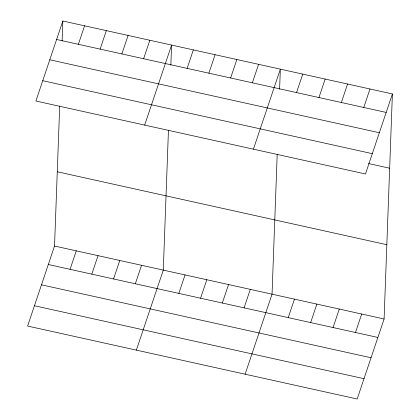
<?xml version="1.0" encoding="UTF-8"?>
<svg xmlns="http://www.w3.org/2000/svg" width="420" height="420" viewBox="0 0 420 420"><rect width="100%" height="100%" fill="white"/><g stroke="black" fill="none" stroke-linecap="round" stroke-linejoin="round"><path stroke-width="0.63" d="M392.395 93.949L365.468 173.969L35.905 101.02L62.832 21L392.395 93.949L384.095 318.98L357.168 399L27.605 326.051L54.532 246.031L59.693 106.097M62.097 41.018L62.832 21M168.452 130.174L163.291 270.107L136.358 350.123M170.851 65.09L171.591 45.071L144.659 125.092M277.205 154.245L272.044 294.179L245.117 374.199M279.605 89.166L280.345 69.148L253.418 149.163M78.367 44.294L84.583 25.814M100.117 49.109L106.334 30.629M121.868 53.923L128.084 35.443M70.067 269.325L76.283 250.845M143.619 58.737L149.835 40.257M91.817 274.139L98.039 255.659M113.568 278.954L119.789 260.474M187.121 68.365L193.342 49.886M135.319 283.768L141.54 265.288M208.871 73.18L215.093 54.705M230.622 77.994L236.843 59.519M178.82 293.396L185.041 274.921M252.373 82.808L258.594 64.334M200.571 298.211L206.792 279.736M222.322 303.025L228.543 284.55M296.536 92.584L302.757 74.109M244.078 307.844L250.294 289.364M318.948 97.545L325.164 79.065M341.355 102.506L347.576 84.026M288.236 317.615L294.457 299.14M363.767 107.468L369.983 88.987M310.648 322.576L316.864 304.101M333.055 327.537L339.276 309.062M355.467 332.498L361.688 314.018M56.616 39.48L386.18 112.429M49.78 59.787L379.344 132.736M42.74 80.708L372.298 153.662M368.529 163.532L389.655 168.21M57.272 171.77L386.836 244.718M54.532 246.031L384.095 318.98M48.316 264.511L377.879 337.459M41.48 284.818L371.044 357.767M34.44 305.744L364.004 378.693"/></g></svg>
